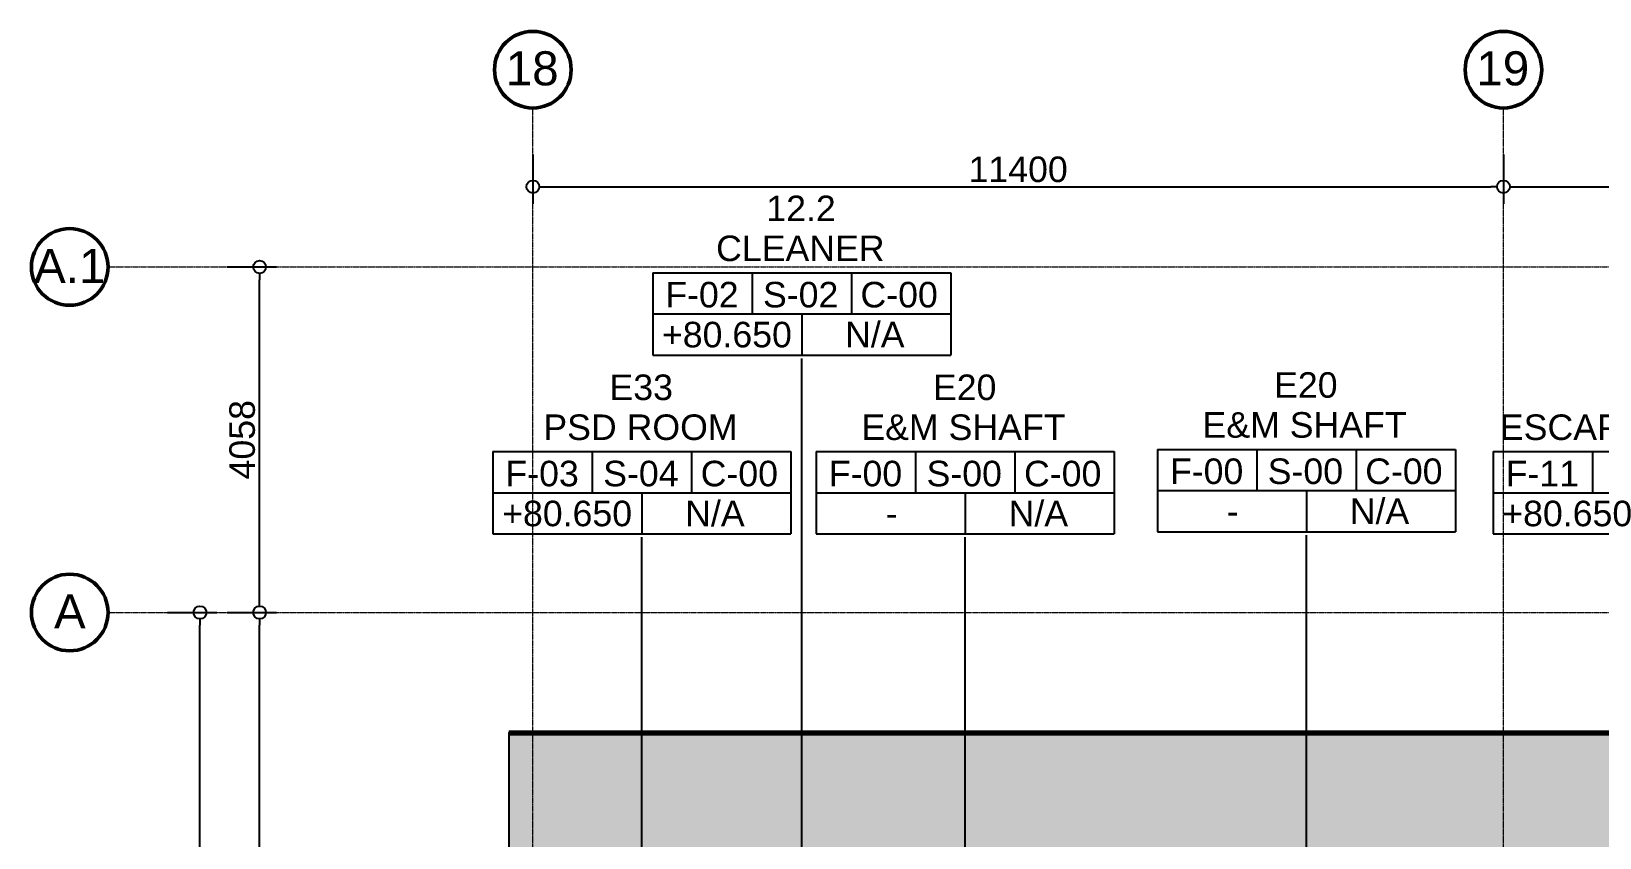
# Model space of a CAD drawing. Header units: millimetres. Extents: x -727772 to -647265, y -21627 to 19019.
# Drawn here: x -727772 to -709352, y 9550 to 19019 of the extents above; entities that cross this region are included whole.
import ezdxf

# ---------------------------------------------------------------- set-up
doc = ezdxf.new("R2010")
doc.units = ezdxf.units.MM
doc.linetypes.add('DPA_Grid _ Level 100', pattern=[10, 5.5, -1.6, 1.3, -1.6])
for name, color, linetype, lineweight in [('A-ANNO-DIMS', 1, 'Continuous', 9), ('A-ROOM-IDEN', 3, 'Continuous', 25), ('A-ROOM-LINE', 3, 'Continuous', 25), ('A-WALL', 5, 'Continuous', 35), ('A-WALL-PATT', 1, 'Continuous', 35), ('S-GRID', 251, 'Continuous', 9), ('S-GRID-IDEN', 3, 'Continuous', 50), ('WALL-E', 2, 'Continuous', 35)]:
    doc.layers.add(name, color=color, linetype=linetype, lineweight=lineweight)
doc.styles.add('Arial', font='arial.ttf', dxfattribs={"height": 400})
doc.styles.add('Arial_2', font='arial.ttf', dxfattribs={"height": 300})
doc.dimstyles.new('DPA-DIM-3_0_C-C', dxfattribs={"dimscale": 304.8, "dimtxt": 306.07782, "dimasz": 0.492126, "dimexe": 0.656168, "dimexo": 0.0625, "dimgap": 0.164042, "dimtad": 1, "dimdec": 0, "dimzin": 0, "dimdsep": 46, "dimtxsty": 'Arial_2', "dimblk1": 'DOTBLANK', "dimblk2": 'DOTBLANK', "dimsah": 1, "dimcen": 0.09, "dimdle": 0.656168, "dimadec": 8, "dimazin": 0, "dimtfac": 1, "dimtdec": 4, "dimtix": 1, "dimtmove": 0, "dimatfit": 3, "dimfxl": 1.312336, "dimfxlon": 1, "dimtvp": 1, "dimtolj": 1, "dimtzin": 0, "dimarcsym": 2})

# ---------------------------------------------------------------- blocks, each defined once
blk = doc.blocks.new('DPA_Room Tag Box - Standard-4486259-4263-01 ENLARGED UPPER PLATFORM LEVEL - REFLECTED CEILING PLAN - SHEET 4')
at = {"layer": 'A-ROOM-LINE'}
for p, q in [((-17.5, -2.94), (-17.5, -12.6)), ((-17.5, -2.94), (17.5, -2.94)), ((-5.83, -2.94), (-5.83, -7.77)), ((5.83, -2.94), (5.83, -7.77)), ((17.5, -2.94), (17.5, -12.6)), ((-17.5, -7.77), (17.5, -7.77)), ((0, -7.77), (0, -12.6)), ((-17.5, -12.6), (17.5, -12.6))]:
    blk.add_line(p, q, dxfattribs=at)
blk = doc.blocks.new('Grid - 100 Scale-2291345-4263-01 ENLARGED UPPER PLATFORM LEVEL - REFLECTED CEILING PLAN - SHEET 4')
at = {"layer": 'S-GRID-IDEN'}
blk.add_circle((0, 0), 4.5, dxfattribs=at)
blk = doc.blocks.new('_DotBlank')
at = {"color": 0, "linetype": 'ByBlock', "lineweight": -2}
blk.add_line((-0.5, 0), (-1, 0), dxfattribs=at)
blk.add_circle((0, 0), 0.5, dxfattribs=at)
blk = doc.blocks.new('*D790')
at = {"layer": 'A-ANNO-DIMS', "color": 0, "lineweight": -2, "transparency": 16777216}
for p, q in [((-69560, 6795), (-69560, 6215)), ((-58160, 6795), (-58160, 6215)), ((-69410, 6415), (-58310, 6415))]:
    blk.add_line(p, q, dxfattribs=at)
at = {"layer": 'Defpoints', "color": 0, "transparency": 16777216}
for p in [(-69560, 6815), (-58160, 6815), (-58160, 6415)]:
    blk.add_point(p, dxfattribs=at)
at = {"layer": 'A-ANNO-DIMS', "color": 0, "lineweight": -2, "transparency": 16777216, "xscale": 150, "yscale": 150, "zscale": 150, "rotation": 180}
blk.add_blockref('_DotBlank', (-69560, 6415), dxfattribs=at)
at = {"layer": 'A-ANNO-DIMS', "color": 0, "lineweight": -2, "transparency": 16777216, "xscale": 150, "yscale": 150, "zscale": 150}
blk.add_blockref('_DotBlank', (-58160, 6415), dxfattribs=at)
at = {"layer": 'A-ANNO-DIMS', "color": 0, "transparency": 16777216, "insert": (-63860, 6618), "char_height": 300, "width": 1384.41, "attachment_point": 5, "style": 'Arial_2'}
blk.add_mtext('\\A1;11400', dxfattribs=at)
blk = doc.blocks.new('*D791')
at = {"layer": 'A-ANNO-DIMS', "color": 0, "lineweight": -2, "transparency": 16777216}
for p, q in [((-58160, 6795), (-58160, 6215)), ((-46760, 6795), (-46760, 6215)), ((-58010, 6415), (-46910, 6415))]:
    blk.add_line(p, q, dxfattribs=at)
at = {"layer": 'Defpoints', "color": 0, "transparency": 16777216}
for p in [(-58160, 6815), (-46760, 6815), (-46760, 6415)]:
    blk.add_point(p, dxfattribs=at)
at = {"layer": 'A-ANNO-DIMS', "color": 0, "lineweight": -2, "transparency": 16777216, "xscale": 150, "yscale": 150, "zscale": 150, "rotation": 180}
blk.add_blockref('_DotBlank', (-58160, 6415), dxfattribs=at)
at = {"layer": 'A-ANNO-DIMS', "color": 0, "lineweight": -2, "transparency": 16777216, "xscale": 150, "yscale": 150, "zscale": 150}
blk.add_blockref('_DotBlank', (-46760, 6415), dxfattribs=at)
at = {"layer": 'A-ANNO-DIMS', "color": 0, "transparency": 16777216, "insert": (-52460, 6618), "char_height": 300, "width": 1384.41, "attachment_point": 5, "style": 'Arial_2'}
blk.add_mtext('\\A1;11400', dxfattribs=at)
blk = doc.blocks.new('*D796')
at = {"layer": 'A-ANNO-DIMS', "color": 0, "lineweight": -2, "transparency": 16777216}
for p, q in [((-73851, 1415), (-73270, 1415)), ((-73470, -14950), (-73470, 1265)), ((-73851, -15100), (-73270, -15100))]:
    blk.add_line(p, q, dxfattribs=at)
at = {"layer": 'Defpoints', "color": 0, "transparency": 16777216}
for p in [(-73870, 1415), (-73470, 1415), (-73870, -15100)]:
    blk.add_point(p, dxfattribs=at)
at = {"layer": 'A-ANNO-DIMS', "color": 0, "lineweight": -2, "transparency": 16777216, "xscale": 150, "yscale": 150, "zscale": 150}
for p, rotation in [((-73470, 1415), 90), ((-73470, -15100), 270)]:
    blk.add_blockref('_DotBlank', p, dxfattribs=dict(at, rotation=rotation))
at = {"layer": 'A-ANNO-DIMS', "color": 0, "transparency": 16777216, "insert": (-73673, -6842), "char_height": 300, "width": 1384.41, "attachment_point": 5, "rotation": 90, "style": 'Arial_2'}
blk.add_mtext('\\A1;16515', dxfattribs=at)
blk = doc.blocks.new('*D800')
at = {"layer": 'A-ANNO-DIMS', "color": 0, "lineweight": -2, "transparency": 16777216}
for p, q in [((-73151, 1415), (-72570, 1415)), ((-72770, -7050), (-72770, 1265)), ((-73151, -7200), (-72570, -7200))]:
    blk.add_line(p, q, dxfattribs=at)
at = {"layer": 'Defpoints', "color": 0, "transparency": 16777216}
for p in [(-73170, 1415), (-72770, 1415), (-73170, -7200)]:
    blk.add_point(p, dxfattribs=at)
at = {"layer": 'A-ANNO-DIMS', "color": 0, "lineweight": -2, "transparency": 16777216, "xscale": 150, "yscale": 150, "zscale": 150}
for p, rotation in [((-72770, 1415), 90), ((-72770, -7200), 270)]:
    blk.add_blockref('_DotBlank', p, dxfattribs=dict(at, rotation=rotation))
at = {"layer": 'A-ANNO-DIMS', "color": 0, "transparency": 16777216, "insert": (-72973, -2892), "char_height": 300, "width": 1107.53, "attachment_point": 5, "rotation": 90, "style": 'Arial_2'}
blk.add_mtext('\\A1;8615', dxfattribs=at)
blk = doc.blocks.new('*D834')
at = {"layer": 'A-ANNO-DIMS', "color": 0, "lineweight": -2, "transparency": 16777216}
for p, q in [((-73151, 5473), (-72570, 5473)), ((-72770, 1565), (-72770, 5323)), ((-73151, 1415), (-72570, 1415))]:
    blk.add_line(p, q, dxfattribs=at)
at = {"layer": 'Defpoints', "color": 0, "transparency": 16777216}
for p in [(-73170, 5473), (-72770, 5473), (-73170, 1415)]:
    blk.add_point(p, dxfattribs=at)
at = {"layer": 'A-ANNO-DIMS', "color": 0, "lineweight": -2, "transparency": 16777216, "xscale": 150, "yscale": 150, "zscale": 150}
for p, rotation in [((-72770, 5473), 90), ((-72770, 1415), 270)]:
    blk.add_blockref('_DotBlank', p, dxfattribs=dict(at, rotation=rotation))
at = {"layer": 'A-ANNO-DIMS', "color": 0, "transparency": 16777216, "insert": (-72973, 3444), "char_height": 300, "width": 1107.53, "attachment_point": 5, "rotation": 90, "style": 'Arial_2'}
blk.add_mtext('\\A1;4058', dxfattribs=at)
blk = doc.blocks.new('*U789')
at = {"layer": 'S-GRID', "linetype": 'DPA_Grid _ Level 100'}
for p, q in [((-69560, -32405.8), (-69560, 7340)), ((-58160, -32405.8), (-58160, 7340)), ((-74549.9, 5473), (141.9, 5473)), ((-74549.9, 1415), (141.9, 1415))]:
    blk.add_line(p, q, dxfattribs=at)
at = {"layer": 'S-GRID-IDEN', "xscale": 99.99999999999993, "yscale": 99.99999999999993, "zscale": 99.99999999999993}
for p in [(-69560, 7790), (-58160, 7790)]:
    blk.add_blockref('Grid - 100 Scale-2291345-4263-01 ENLARGED UPPER PLATFORM LEVEL - REFLECTED CEILING PLAN - SHEET 4', p, dxfattribs=at)
at = {"layer": 'S-GRID-IDEN', "xscale": 99.99999999999993, "yscale": 99.99999999999993, "zscale": 99.99999999999993, "rotation": 269.9999999999994}
for p in [(-74999.9, 5473), (-74999.9, 1415)]:
    blk.add_blockref('Grid - 100 Scale-2291345-4263-01 ENLARGED UPPER PLATFORM LEVEL - REFLECTED CEILING PLAN - SHEET 4', p, dxfattribs=at)
at = {"layer": 'S-GRID-IDEN', "lineweight": 9, "char_height": 400, "attachment_point": 1, "style": 'Arial'}
for s, insert, width in [('18', (-69878.8, 8005.9), 753.586), ('19', (-58478.8, 8005.9), 753.586), ('A.1', (-75418.6, 5685.5), 1026.16), ('A', (-75184.1, 1627.5), 456.962)]:
    blk.add_mtext(s, dxfattribs=dict(at, insert=insert, width=width))
at = {"layer": 'A-ANNO-DIMS'}
for base, p1, p2, picture, middle in [((-58160, 6414.5), (-69560, 6814.5), (-58160, 6814.5), '*D790', (-63860, 6617.7)), ((-46760, 6414.5), (-58160, 6814.5), (-46760, 6814.5), '*D791', (-52460, 6617.7))]:
    dim = blk.add_linear_dim(base=base, p1=p1, p2=p2, dimstyle='DPA-DIM-3_0_C-C', override={"dimpost": '<>', "dimfxl": 11400}, dxfattribs=at)
    dim.commit()
    dim.dimension.update_dxf_attribs({"geometry": picture, "text_midpoint": middle})
for base, p1, p2, override, picture, middle in [((-72769.8, 5473), (-73169.8, 1415), (-73169.8, 5473), {"dimpost": '<>', "dimfxl": 4057.997178}, '*D834', (-72973, 3444)), ((-73469.8, 1415), (-73869.8, -15100), (-73869.8, 1415), {"dimpost": '<>', "dimfxl": 16515.002991}, '*D796', (-73673, -6842.5)), ((-72769.8, 1415), (-73169.8, -7200), (-73169.8, 1415), {"dimpost": '<>', "dimfxl": 8614.999996}, '*D800', (-72973, -2892.5))]:
    dim = blk.add_linear_dim(base=base, p1=p1, p2=p2, angle=90, dimstyle='DPA-DIM-3_0_C-C', override=override, dxfattribs=at)
    dim.commit()
    dim.dimension.update_dxf_attribs({"geometry": picture, "text_midpoint": middle})

msp = doc.modelspace()

# ---------------------------------------------------------------- hatches: boundary and pattern name
at = {"layer": 'A-WALL-PATT', "lineweight": 9}
h = msp.add_hatch(dxfattribs=at)
h.set_pattern_fill('FP_1', color=256, style=0, pattern_type=2)
h.set_pattern_definition([(50, (0, 0), (728.7365, -63.7558), [76.2, -838.2]), (355, (0, 0), (-140.9716, 764.2276), [60.96, -670.56]), (100.451, (60.7, -5.3), (587.77, 700.46675), [64.76, -712.36]), (46.184, (0, 203.2), (1084.3162, -168.171), [114.3, -1257.3]), (96.636, (90.4, 189.2), (949.6099, 989.7098), [97.14, -1068.54]), (351.184, (0, 203.2), (949.6206, 989.7012), [91.44, -1005.84]), (21, (101.6, 152.4), (606.45787, -409.06057), [76.2, -838.2]), (326, (101.6, 152.4), (247.20834, 736.7529), [60.96, -670.56]), (71.451, (152.14, 118.3), (853.66825, 327.6855), [64.76, -712.36]), (37.5, (0, 0), (12.35469, 338.22012), [33.528, -628.904, 33.528, -647.192, -673.1]), (37.5, (0, 0), (12.35469, 338.22012), [-1343.152, 33.528, -639.572]), (7.5, (0, 0), (267.27887, 400.72213), [33.528, -354.584, 33.528, -613.664, -256.54]), (7.5, (0, 0), (267.27887, 400.72213), [-1035.304, 33.528, -223.012]), (327.5, (-226.57, 0), (542.36333, -22.91534), [33.528, -220.472, 33.528, -758.952, -1051.56]), (327.5, (-226.57, 0), (542.36333, -22.91534), [-1046.48, 33.528, -1018.032]), (317.5, (-328.17, 0), (592.51696, 101.7071), [33.528, -296.672, 33.528, -492.76, -746.76]), (317.5, (-328.17, 0), (592.51696, 101.7071), [-856.488, 33.528, -713.232])])
h.paths.add_polyline_path([(-715552, 9279), (-653822, 9279), (-653822, 10779), (-722166, 10779), (-722166, 9279), (-715752, 9279)])

# ---------------------------------------------------------------- linework, layer by layer
at = {"color": 8}
msp.add_lwpolyline([(-722166, -20033), (-652322, -20033), (-652322, 10779), (-722166, 10779)], close=True, dxfattribs=at)
at = {"layer": 'A-ROOM-IDEN'}
for p, q in [((-718724, 7790), (-718724, 15178)), ((-712796, 5462), (-712796, 13103)), ((-720602, 6138), (-720602, 13077)), ((-716803, 6845), (-716803, 13077))]:
    msp.add_line(p, q, dxfattribs=at)
at = {"layer": 'A-WALL', "color": 7, "lineweight": 70}
msp.add_line((-722166, 10779), (-653822, 10779), dxfattribs=at)
at = {"layer": 'WALL-E'}
for p, q in [((-722166, 10779), (-652322, 10779)), ((-652322, 10779), (-722166, 10779))]:
    msp.add_line(p, q, dxfattribs=at)

# ---------------------------------------------------------------- block references
msp.add_blockref('*U789', (-652322, 10779))
at = {"layer": 'A-ROOM-IDEN', "xscale": 99.99999999999993, "yscale": 99.99999999999993, "zscale": 99.99999999999993}
for p in [(-718724, 16478), (-720602, 14377), (-716803, 14377), (-712796, 14403), (-708854, 14377)]:
    msp.add_blockref('DPA_Room Tag Box - Standard-4486259-4263-01 ENLARGED UPPER PLATFORM LEVEL - REFLECTED CEILING PLAN - SHEET 4', p, dxfattribs=at)

# ---------------------------------------------------------------- texts
at = {"layer": 'A-ROOM-IDEN', "lineweight": 9, "char_height": 300, "attachment_point": 1, "style": 'Arial_2'}
for s, insert, width in [('12.2', (-719140, 17090), 1010.13), ('CLEANER', (-719730, 16621), 2429.11), ('F-02', (-720327, 16077), 1058.23), ('S-02', (-719179, 16077), 1090.29), ('C-00', (-718034, 16077), 1114.35), ('+80.650', (-720366, 15608), 1883.97), ('N/A', (-718215, 15608), 857.81), ('E33', (-720982, 14989), 921.94), ('E20', (-717183, 14989), 921.94), ('E20', (-713176, 15016), 921.94), ('PSD ROOM', (-721759, 14520), 2797.89), ('E&M SHAFT', (-718024, 14520), 2950.21), ('E&M SHAFT', (-714017, 14547), 2950.21), ('ESCAPE ROUTE', (-710524, 14520), 4040.5), ('F-00', (-714399, 14003), 1058.23), ('S-00', (-713251, 14003), 1090.29), ('C-00', (-712106, 14003), 1114.35), ('F-03', (-722204, 13976), 1058.23), ('S-04', (-721056, 13976), 1090.29), ('C-00', (-719911, 13976), 1114.35), ('F-00', (-718406, 13976), 1058.23), ('S-00', (-717258, 13976), 1090.29), ('C-00', (-716113, 13976), 1114.35), ('F-11', (-710456, 13976), 1058.23), ('+80.650', (-722243, 13507), 1883.97), ('N/A', (-720093, 13507), 857.81), ('N/A', (-716294, 13507), 857.81), ('N/A', (-712287, 13534), 857.81), ('+80.650', (-710496, 13507), 1883.97), ('-', (-717737, 13507), 168.35), ('-', (-713731, 13534), 168.35)]:
    msp.add_mtext(s, dxfattribs=dict(at, insert=insert, width=width))

doc.saveas('drawing.dxf')
